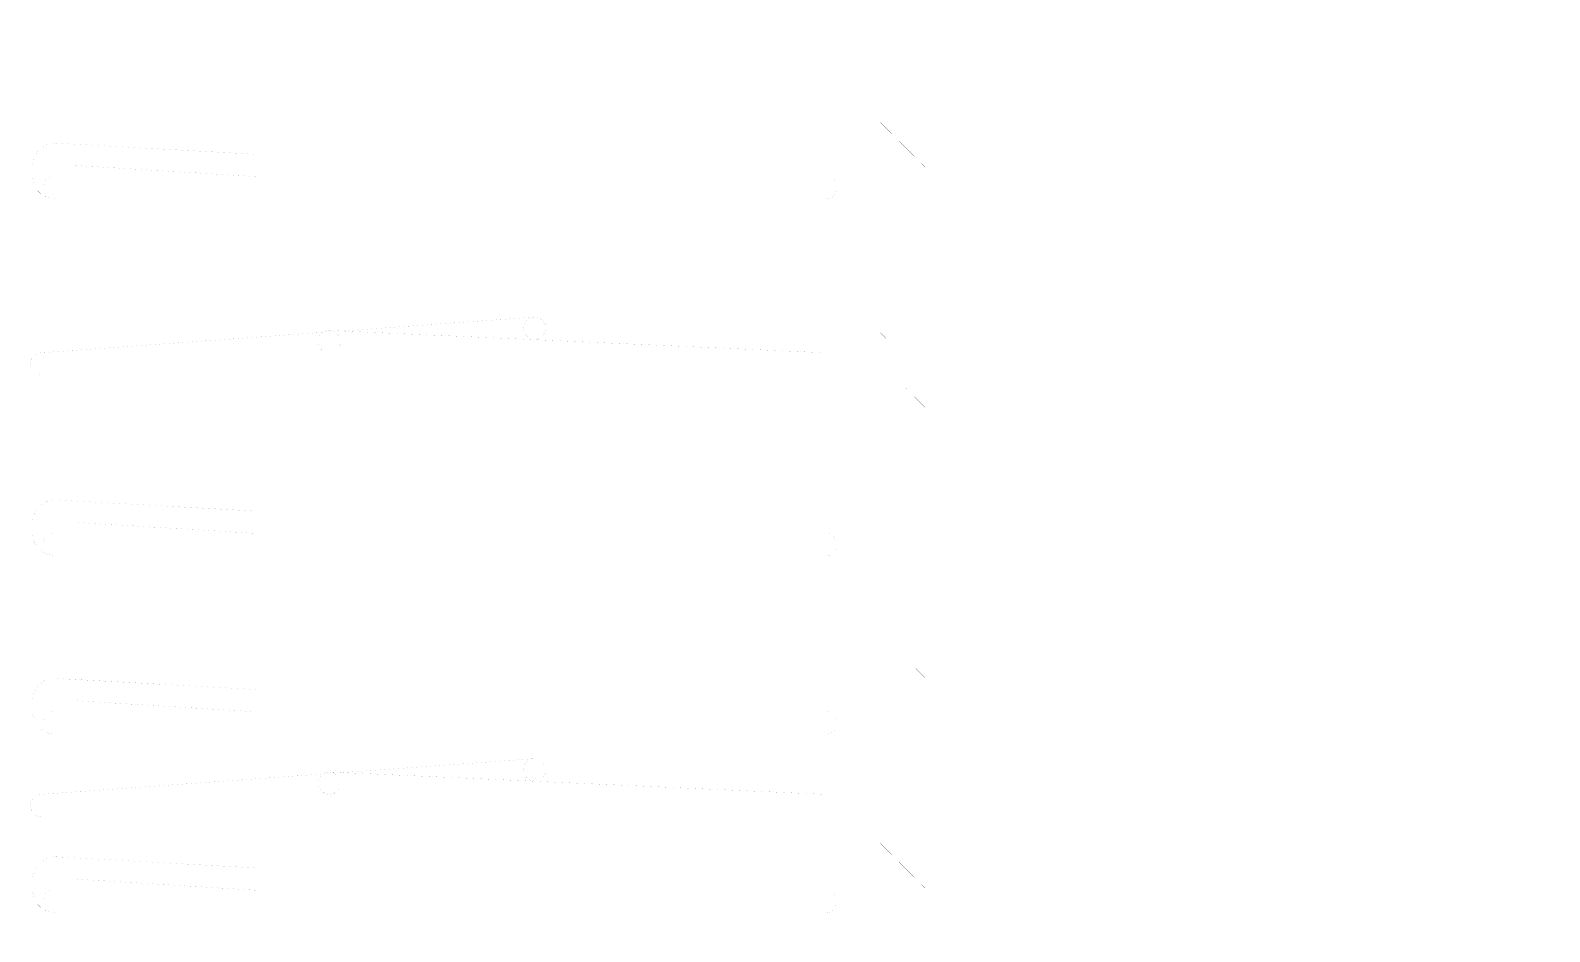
# Model space of a CAD drawing. Header units: millimetres. Extents: x -2171 to 1563, y -1758 to -1505.
# Drawn here: x 1390.03 to 1392.478, y -1602.161 to -1600.708 of the extents above; entities that cross this region are included whole.
import ezdxf

# ---------------------------------------------------------------- set-up
doc = ezdxf.new("R2010")
doc.units = ezdxf.units.MM
doc.layers.add('Tablet', color=7, linetype='Continuous', true_color=0x0180ff)

msp = doc.modelspace()

# ---------------------------------------------------------------- linework, layer by layer
at = {"layer": 'Tablet', "color": 96, "true_color": 0x018001, "const_width": 0.0000431}
for points in [[(1390.7079, -1592.7682), (1390.7079, -1603.5495), (1390.654, -1603.5495), (1390.654, -1592.7682)], [(1390.1598, -1592.9888), (1390.1598, -1603.5495), (1390.088, -1603.5495), (1390.088, -1592.9849)], [(1391.2739, -1592.989), (1391.2739, -1603.5495), (1391.202, -1603.5495), (1391.202, -1592.989)]]:
    msp.add_lwpolyline(points, dxfattribs=at)
at = {"layer": 'Tablet', "color": 150, "true_color": 0x0180ff}
msp.add_lwpolyline([(1391.3997, -1603.5495, 0.0000431, 0.0000431, 0), (1391.3997, -1593.3792, 0.0000431, 0.0000431, 0), (1392.4778, -1593.3792, 0.0000431, 0.0000431, 0), (1392.4778, -1593.4511, 0.0000431, 0.0000431, 0), (1391.4716, -1593.4511, 0.0000431, 0.0000431, 0), (1391.4716, -1603.5495, 0.0000431, 0.0000431, 0)], format="xyseb", close=True, dxfattribs=at)
at = {"layer": 'Tablet', "color": 96, "true_color": 0x018001}
for points in [[(1391.3997, -1600.7115, 0.0000431, 0.0000431, 0), (1391.4716, -1600.7834, 0.0000431, 0.0000431, 0)], [(1391.4542, -1600.7176, 0.0000431, 0.0000431, 0), (1391.4716, -1600.7349, 0.0000431, 0.0000431, 0)], [(1391.4058, -1600.766, 0.0000431, 0.0000431, 0), (1391.43, -1600.7902, 0.0000431, 0.0000431, 0)], [(1391.3997, -1600.8083, 0.0000431, 0.0000431, 0), (1391.4716, -1600.8802, 0.0000431, 0.0000431, 0)], [(1391.4421, -1600.8023, 0.0000431, 0.0000431, 0), (1391.4663, -1600.8265, 0.0000431, 0.0000431, 0)], [(1391.3997, -1600.8567, 0.0000431, 0.0000431, 0), (1391.4179, -1600.8749, 0.0000431, 0.0000431, 0)], [(1390.052, -1600.962, 0.0000431, 0.0000431, 0), (1390.052, -1600.9584, 0.0000431, 0.0000431, 0), (1390.0522, -1600.9559, 0.0000431, 0.0000431, 0), (1390.0529, -1600.9535, 0.0000431, 0.0000431, 0), (1390.054, -1600.9512, 0.0000431, 0.0000431, 0), (1390.0554, -1600.9492, 0.0000431, 0.0000431, 0), (1390.0572, -1600.9474, 0.0000431, 0.0000431, 0), (1390.0592, -1600.9459, 0.0000431, 0.0000431, 0), (1390.0615, -1600.9449, 0.0000431, 0.0000431, 0), (1390.0639, -1600.9442, 0.0000431, 0.0000431, 0), (1390.0664, -1600.944, 0.0000431, 0.0000431, 0), (1391.3134, -1600.944, 0.0000431, 0.0000431, 0), (1391.3159, -1600.9442, 0.0000431, 0.0000431, 0), (1391.3184, -1600.9449, 0.0000431, 0.0000431, 0), (1391.3206, -1600.9459, 0.0000431, 0.0000431, 0), (1391.3227, -1600.9474, 0.0000431, 0.0000431, 0), (1391.3244, -1600.9492, 0.0000431, 0.0000431, 0), (1391.3259, -1600.9512, 0.0000431, 0.0000431, 0), (1391.3269, -1600.9535, 0.0000431, 0.0000431, 0), (1391.3276, -1600.9559, 0.0000431, 0.0000431, 0), (1391.3278, -1600.9584, 0.0000431, 0.0000431, 0), (1391.3278, -1600.9656, 0.0000431, 0.0000431, 0), (1391.3276, -1600.9681, 0.0000431, 0.0000431, 0), (1391.3269, -1600.9705, 0.0000431, 0.0000431, 0), (1391.3259, -1600.9728, 0.0000431, 0.0000431, 0), (1391.3244, -1600.9748, 0.0000431, 0.0000431, 0), (1391.3227, -1600.9766, 0.0000431, 0.0000431, 0), (1391.3206, -1600.978, 0.0000431, 0.0000431, 0), (1391.3184, -1600.9791, 0.0000431, 0.0000431, 0), (1391.3159, -1600.9797, 0.0000431, 0.0000431, 0), (1391.3134, -1600.98, 0.0000431, 0.0000431, 0), (1390.07, -1600.98, 0.0000431, 0.0000431, 0), (1390.0638, -1600.9794, 0.0000431, 0.0000431, 0), (1390.0577, -1600.9778, 0.0000431, 0.0000431, 0), (1390.052, -1600.9751, 0.0000431, 0.0000431, 0), (1390.0469, -1600.9715, 0.0000431, 0.0000431, 0), (1390.0425, -1600.9671, 0.0000431, 0.0000431, 0), (1390.0389, -1600.962, 0.0000431, 0.0000431, 0), (1390.0362, -1600.9563, 0.0000431, 0.0000431, 0), (1390.0346, -1600.9503, 0.0000431, 0.0000431, 0), (1390.0341, -1600.944, 0.0000431, 0.0000431, 0), (1390.0341, -1600.9261, 0.0000431, 0.0000431, 0), (1390.0346, -1600.9198, 0.0000431, 0.0000431, 0), (1390.0362, -1600.9138, 0.0000431, 0.0000431, 0), (1390.0389, -1600.9081, 0.0000431, 0.0000431, 0), (1390.0425, -1600.903, 0.0000431, 0.0000431, 0), (1390.0469, -1600.8985, 0.0000431, 0.0000431, 0), (1390.052, -1600.8949, 0.0000431, 0.0000431, 0), (1390.0577, -1600.8923, 0.0000431, 0.0000431, 0), (1390.0638, -1600.8907, 0.0000431, 0.0000431, 0), (1390.07, -1600.8901, 0.0000431, 0.0000431, 0), (1390.3934, -1600.9081, 0.0000431, 0.0000431, 0), (1390.3934, -1600.944, 0.0000431, 0.0000431, 0), (1390.1023, -1600.9261, 0.0000431, 0.0000431, 0)], [(1391.3997, -1600.9051, 0.0000431, 0.0000431, 0), (1391.4716, -1600.977, 0.0000431, 0.0000431, 0)], [(1391.43, -1600.887, 0.0000431, 0.0000431, 0), (1391.4542, -1600.9112, 0.0000431, 0.0000431, 0)], [(1391.4663, -1600.9233, 0.0000431, 0.0000431, 0), (1391.4716, -1600.9286, 0.0000431, 0.0000431, 0)], [(1391.3997, -1600.9535, 0.0000431, 0.0000431, 0), (1391.4058, -1600.9596, 0.0000431, 0.0000431, 0)], [(1391.4179, -1600.9717, 0.0000431, 0.0000431, 0), (1391.4421, -1600.9959, 0.0000431, 0.0000431, 0)], [(1391.3997, -1601.0019, 0.0000431, 0.0000431, 0), (1391.4716, -1601.0738, 0.0000431, 0.0000431, 0)], [(1391.4542, -1601.008, 0.0000431, 0.0000431, 0), (1391.4716, -1601.0254, 0.0000431, 0.0000431, 0)], [(1391.4058, -1601.0564, 0.0000431, 0.0000431, 0), (1391.43, -1601.0806, 0.0000431, 0.0000431, 0)], [(1391.3997, -1601.0988, 0.0000431, 0.0000431, 0), (1391.4716, -1601.1706, 0.0000431, 0.0000431, 0)], [(1391.4421, -1601.0927, 0.0000431, 0.0000431, 0), (1391.4663, -1601.1169, 0.0000431, 0.0000431, 0)], [(1391.3997, -1601.1472, 0.0000431, 0.0000431, 0), (1391.4179, -1601.1653, 0.0000431, 0.0000431, 0)], [(1390.8427, -1601.1704, 0.0000431, 0.0000431, 0), (1390.5322, -1601.1929, 0.0000431, 0.0000431, 0)], [(1390.8606, -1601.1884, 0.0000431, 0.0000431, 0), (1390.8603, -1601.1919, 0.0000431, 0.0000431, 0), (1390.8593, -1601.1953, 0.0000431, 0.0000431, 0), (1390.8576, -1601.1984, 0.0000431, 0.0000431, 0), (1390.8554, -1601.2011, 0.0000431, 0.0000431, 0), (1390.8526, -1601.2033, 0.0000431, 0.0000431, 0), (1390.8495, -1601.205, 0.0000431, 0.0000431, 0), (1390.8462, -1601.206, 0.0000431, 0.0000431, 0), (1390.8427, -1601.2064, 0.0000431, 0.0000431, 0), (1390.8391, -1601.206, 0.0000431, 0.0000431, 0), (1390.8358, -1601.205, 0.0000431, 0.0000431, 0), (1390.8327, -1601.2033, 0.0000431, 0.0000431, 0), (1390.8299, -1601.2011, 0.0000431, 0.0000431, 0), (1390.8277, -1601.1984, 0.0000431, 0.0000431, 0), (1390.8261, -1601.1953, 0.0000431, 0.0000431, 0), (1390.825, -1601.1919, 0.0000431, 0.0000431, 0), (1390.8247, -1601.1884, 0.0000431, 0.0000431, 0), (1390.825, -1601.1849, 0.0000431, 0.0000431, 0), (1390.8261, -1601.1815, 0.0000431, 0.0000431, 0), (1390.8277, -1601.1784, 0.0000431, 0.0000431, 0), (1390.8299, -1601.1757, 0.0000431, 0.0000431, 0), (1390.8327, -1601.1735, 0.0000431, 0.0000431, 0), (1390.8358, -1601.1718, 0.0000431, 0.0000431, 0), (1390.8391, -1601.1708, 0.0000431, 0.0000431, 0), (1390.8427, -1601.1704, 0.0000431, 0.0000431, 0), (1390.8462, -1601.1708, 0.0000431, 0.0000431, 0), (1390.8495, -1601.1718, 0.0000431, 0.0000431, 0), (1390.8526, -1601.1735, 0.0000431, 0.0000431, 0), (1390.8554, -1601.1757, 0.0000431, 0.0000431, 0), (1390.8576, -1601.1784, 0.0000431, 0.0000431, 0), (1390.8593, -1601.1815, 0.0000431, 0.0000431, 0), (1390.8603, -1601.1849, 0.0000431, 0.0000431, 0), (1390.8606, -1601.1884, 0.0000431, 0.0000431, 0)], [(1390.5019, -1601.1951, 0.0000431, 0.0000431, 0), (1390.0484, -1601.2279, 0.0000431, 0.0000431, 0)], [(1390.53, -1601.21, 0.0000431, 0.0000431, 0), (1390.5297, -1601.2135, 0.0000431, 0.0000431, 0), (1390.5286, -1601.2168, 0.0000431, 0.0000431, 0), (1390.527, -1601.2199, 0.0000431, 0.0000431, 0), (1390.5247, -1601.2227, 0.0000431, 0.0000431, 0), (1390.522, -1601.2249, 0.0000431, 0.0000431, 0), (1390.5189, -1601.2266, 0.0000431, 0.0000431, 0), (1390.5155, -1601.2276, 0.0000431, 0.0000431, 0), (1390.512, -1601.2279, 0.0000431, 0.0000431, 0), (1390.5085, -1601.2276, 0.0000431, 0.0000431, 0), (1390.5052, -1601.2266, 0.0000431, 0.0000431, 0), (1390.502, -1601.2249, 0.0000431, 0.0000431, 0), (1390.4993, -1601.2227, 0.0000431, 0.0000431, 0), (1390.4971, -1601.2199, 0.0000431, 0.0000431, 0), (1390.4954, -1601.2168, 0.0000431, 0.0000431, 0), (1390.4944, -1601.2135, 0.0000431, 0.0000431, 0), (1390.4941, -1601.21, 0.0000431, 0.0000431, 0), (1390.4944, -1601.2065, 0.0000431, 0.0000431, 0), (1390.4954, -1601.2031, 0.0000431, 0.0000431, 0), (1390.4971, -1601.2, 0.0000431, 0.0000431, 0), (1390.4993, -1601.1973, 0.0000431, 0.0000431, 0), (1390.502, -1601.195, 0.0000431, 0.0000431, 0), (1390.5052, -1601.1934, 0.0000431, 0.0000431, 0), (1390.5085, -1601.1923, 0.0000431, 0.0000431, 0), (1390.512, -1601.192, 0.0000431, 0.0000431, 0), (1390.5155, -1601.1923, 0.0000431, 0.0000431, 0), (1390.5189, -1601.1934, 0.0000431, 0.0000431, 0), (1390.522, -1601.195, 0.0000431, 0.0000431, 0), (1390.5247, -1601.1973, 0.0000431, 0.0000431, 0), (1390.527, -1601.2, 0.0000431, 0.0000431, 0), (1390.5286, -1601.2031, 0.0000431, 0.0000431, 0), (1390.5297, -1601.2065, 0.0000431, 0.0000431, 0), (1390.53, -1601.21, 0.0000431, 0.0000431, 0)], [(1390.512, -1601.192, 0.0000431, 0.0000431, 0), (1391.3098, -1601.2279, 0.0000431, 0.0000431, 0)], [(1391.3997, -1601.1956, 0.0000431, 0.0000431, 0), (1391.4716, -1601.2674, 0.0000431, 0.0000431, 0)], [(1391.43, -1601.1774, 0.0000431, 0.0000431, 0), (1391.4542, -1601.2016, 0.0000431, 0.0000431, 0)], [(1391.4663, -1601.2137, 0.0000431, 0.0000431, 0), (1391.4716, -1601.219, 0.0000431, 0.0000431, 0)], [(1391.3997, -1601.244, 0.0000431, 0.0000431, 0), (1391.4058, -1601.2501, 0.0000431, 0.0000431, 0)], [(1391.4179, -1601.2622, 0.0000431, 0.0000431, 0), (1391.4421, -1601.2864, 0.0000431, 0.0000431, 0)], [(1391.3997, -1601.2924, 0.0000431, 0.0000431, 0), (1391.4716, -1601.3643, 0.0000431, 0.0000431, 0)], [(1391.4542, -1601.2985, 0.0000431, 0.0000431, 0), (1391.4716, -1601.3159, 0.0000431, 0.0000431, 0)], [(1391.4058, -1601.3469, 0.0000431, 0.0000431, 0), (1391.43, -1601.3711, 0.0000431, 0.0000431, 0)], [(1391.3997, -1601.3892, 0.0000431, 0.0000431, 0), (1391.4716, -1601.4611, 0.0000431, 0.0000431, 0)], [(1391.4421, -1601.3832, 0.0000431, 0.0000431, 0), (1391.4663, -1601.4074, 0.0000431, 0.0000431, 0)], [(1391.3997, -1601.4376, 0.0000431, 0.0000431, 0), (1391.4179, -1601.4558, 0.0000431, 0.0000431, 0)], [(1390.052, -1601.537, 0.0000431, 0.0000431, 0), (1390.052, -1601.5334, 0.0000431, 0.0000431, 0), (1390.0522, -1601.5309, 0.0000431, 0.0000431, 0), (1390.0529, -1601.5285, 0.0000431, 0.0000431, 0), (1390.054, -1601.5262, 0.0000431, 0.0000431, 0), (1390.0554, -1601.5242, 0.0000431, 0.0000431, 0), (1390.0572, -1601.5224, 0.0000431, 0.0000431, 0), (1390.0592, -1601.5209, 0.0000431, 0.0000431, 0), (1390.0615, -1601.5199, 0.0000431, 0.0000431, 0), (1390.0639, -1601.5192, 0.0000431, 0.0000431, 0), (1390.0664, -1601.519, 0.0000431, 0.0000431, 0), (1391.3134, -1601.519, 0.0000431, 0.0000431, 0), (1391.3159, -1601.5192, 0.0000431, 0.0000431, 0), (1391.3184, -1601.5199, 0.0000431, 0.0000431, 0), (1391.3206, -1601.5209, 0.0000431, 0.0000431, 0), (1391.3227, -1601.5224, 0.0000431, 0.0000431, 0), (1391.3244, -1601.5242, 0.0000431, 0.0000431, 0), (1391.3259, -1601.5262, 0.0000431, 0.0000431, 0), (1391.3269, -1601.5285, 0.0000431, 0.0000431, 0), (1391.3276, -1601.5309, 0.0000431, 0.0000431, 0), (1391.3278, -1601.5334, 0.0000431, 0.0000431, 0), (1391.3278, -1601.5406, 0.0000431, 0.0000431, 0), (1391.3276, -1601.5431, 0.0000431, 0.0000431, 0), (1391.3269, -1601.5455, 0.0000431, 0.0000431, 0), (1391.3259, -1601.5478, 0.0000431, 0.0000431, 0), (1391.3244, -1601.5498, 0.0000431, 0.0000431, 0), (1391.3227, -1601.5516, 0.0000431, 0.0000431, 0), (1391.3206, -1601.553, 0.0000431, 0.0000431, 0), (1391.3184, -1601.5541, 0.0000431, 0.0000431, 0), (1391.3159, -1601.5547, 0.0000431, 0.0000431, 0), (1391.3134, -1601.555, 0.0000431, 0.0000431, 0), (1390.07, -1601.555, 0.0000431, 0.0000431, 0), (1390.0638, -1601.5544, 0.0000431, 0.0000431, 0), (1390.0577, -1601.5528, 0.0000431, 0.0000431, 0), (1390.052, -1601.5501, 0.0000431, 0.0000431, 0), (1390.0469, -1601.5465, 0.0000431, 0.0000431, 0), (1390.0425, -1601.5421, 0.0000431, 0.0000431, 0), (1390.0389, -1601.537, 0.0000431, 0.0000431, 0), (1390.0362, -1601.5313, 0.0000431, 0.0000431, 0), (1390.0346, -1601.5253, 0.0000431, 0.0000431, 0), (1390.0341, -1601.519, 0.0000431, 0.0000431, 0), (1390.0341, -1601.5011, 0.0000431, 0.0000431, 0), (1390.0346, -1601.4948, 0.0000431, 0.0000431, 0), (1390.0362, -1601.4888, 0.0000431, 0.0000431, 0), (1390.0389, -1601.4831, 0.0000431, 0.0000431, 0), (1390.0425, -1601.478, 0.0000431, 0.0000431, 0), (1390.0469, -1601.4735, 0.0000431, 0.0000431, 0), (1390.052, -1601.4699, 0.0000431, 0.0000431, 0), (1390.0577, -1601.4673, 0.0000431, 0.0000431, 0), (1390.0638, -1601.4657, 0.0000431, 0.0000431, 0), (1390.07, -1601.4651, 0.0000431, 0.0000431, 0), (1390.3934, -1601.4831, 0.0000431, 0.0000431, 0), (1390.3934, -1601.519, 0.0000431, 0.0000431, 0), (1390.1023, -1601.5011, 0.0000431, 0.0000431, 0)], [(1391.43, -1601.4679, 0.0000431, 0.0000431, 0), (1391.4542, -1601.4921, 0.0000431, 0.0000431, 0)], [(1391.3997, -1601.486, 0.0000431, 0.0000431, 0), (1391.4716, -1601.5579, 0.0000431, 0.0000431, 0)], [(1391.4663, -1601.5042, 0.0000431, 0.0000431, 0), (1391.4716, -1601.5095, 0.0000431, 0.0000431, 0)], [(1391.3997, -1601.5344, 0.0000431, 0.0000431, 0), (1391.4058, -1601.5405, 0.0000431, 0.0000431, 0)], [(1391.4179, -1601.5526, 0.0000431, 0.0000431, 0), (1391.4421, -1601.5768, 0.0000431, 0.0000431, 0)], [(1391.3997, -1601.5828, 0.0000431, 0.0000431, 0), (1391.4716, -1601.6547, 0.0000431, 0.0000431, 0)], [(1391.4542, -1601.5889, 0.0000431, 0.0000431, 0), (1391.4716, -1601.6063, 0.0000431, 0.0000431, 0)], [(1391.4058, -1601.6373, 0.0000431, 0.0000431, 0), (1391.43, -1601.6615, 0.0000431, 0.0000431, 0)], [(1391.3997, -1601.6797, 0.0000431, 0.0000431, 0), (1391.4716, -1601.7515, 0.0000431, 0.0000431, 0)], [(1391.4421, -1601.6736, 0.0000431, 0.0000431, 0), (1391.4663, -1601.6978, 0.0000431, 0.0000431, 0)], [(1391.3997, -1601.7281, 0.0000431, 0.0000431, 0), (1391.4179, -1601.7462, 0.0000431, 0.0000431, 0)], [(1390.052, -1601.8245, 0.0000431, 0.0000431, 0), (1390.052, -1601.8209, 0.0000431, 0.0000431, 0), (1390.0522, -1601.8184, 0.0000431, 0.0000431, 0), (1390.0529, -1601.816, 0.0000431, 0.0000431, 0), (1390.054, -1601.8137, 0.0000431, 0.0000431, 0), (1390.0554, -1601.8117, 0.0000431, 0.0000431, 0), (1390.0572, -1601.8099, 0.0000431, 0.0000431, 0), (1390.0592, -1601.8084, 0.0000431, 0.0000431, 0), (1390.0615, -1601.8074, 0.0000431, 0.0000431, 0), (1390.0639, -1601.8067, 0.0000431, 0.0000431, 0), (1390.0664, -1601.8065, 0.0000431, 0.0000431, 0), (1391.3134, -1601.8065, 0.0000431, 0.0000431, 0), (1391.3159, -1601.8067, 0.0000431, 0.0000431, 0), (1391.3184, -1601.8074, 0.0000431, 0.0000431, 0), (1391.3206, -1601.8084, 0.0000431, 0.0000431, 0), (1391.3227, -1601.8099, 0.0000431, 0.0000431, 0), (1391.3244, -1601.8117, 0.0000431, 0.0000431, 0), (1391.3259, -1601.8137, 0.0000431, 0.0000431, 0), (1391.3269, -1601.816, 0.0000431, 0.0000431, 0), (1391.3276, -1601.8184, 0.0000431, 0.0000431, 0), (1391.3278, -1601.8209, 0.0000431, 0.0000431, 0), (1391.3278, -1601.8281, 0.0000431, 0.0000431, 0), (1391.3276, -1601.8306, 0.0000431, 0.0000431, 0), (1391.3269, -1601.833, 0.0000431, 0.0000431, 0), (1391.3259, -1601.8353, 0.0000431, 0.0000431, 0), (1391.3244, -1601.8373, 0.0000431, 0.0000431, 0), (1391.3227, -1601.8391, 0.0000431, 0.0000431, 0), (1391.3206, -1601.8405, 0.0000431, 0.0000431, 0), (1391.3184, -1601.8416, 0.0000431, 0.0000431, 0), (1391.3159, -1601.8422, 0.0000431, 0.0000431, 0), (1391.3134, -1601.8425, 0.0000431, 0.0000431, 0), (1390.07, -1601.8425, 0.0000431, 0.0000431, 0), (1390.0638, -1601.8419, 0.0000431, 0.0000431, 0), (1390.0577, -1601.8403, 0.0000431, 0.0000431, 0), (1390.052, -1601.8376, 0.0000431, 0.0000431, 0), (1390.0469, -1601.834, 0.0000431, 0.0000431, 0), (1390.0425, -1601.8296, 0.0000431, 0.0000431, 0), (1390.0389, -1601.8245, 0.0000431, 0.0000431, 0), (1390.0362, -1601.8188, 0.0000431, 0.0000431, 0), (1390.0346, -1601.8128, 0.0000431, 0.0000431, 0), (1390.0341, -1601.8065, 0.0000431, 0.0000431, 0), (1390.0341, -1601.7886, 0.0000431, 0.0000431, 0), (1390.0346, -1601.7823, 0.0000431, 0.0000431, 0), (1390.0362, -1601.7763, 0.0000431, 0.0000431, 0), (1390.0389, -1601.7706, 0.0000431, 0.0000431, 0), (1390.0425, -1601.7654, 0.0000431, 0.0000431, 0), (1390.0469, -1601.761, 0.0000431, 0.0000431, 0), (1390.052, -1601.7574, 0.0000431, 0.0000431, 0), (1390.0577, -1601.7548, 0.0000431, 0.0000431, 0), (1390.0638, -1601.7532, 0.0000431, 0.0000431, 0), (1390.07, -1601.7526, 0.0000431, 0.0000431, 0), (1390.3934, -1601.7706, 0.0000431, 0.0000431, 0), (1390.3934, -1601.8065, 0.0000431, 0.0000431, 0), (1390.1023, -1601.7886, 0.0000431, 0.0000431, 0)], [(1391.43, -1601.7583, 0.0000431, 0.0000431, 0), (1391.4542, -1601.7826, 0.0000431, 0.0000431, 0)], [(1391.3997, -1601.7765, 0.0000431, 0.0000431, 0), (1391.4716, -1601.8484, 0.0000431, 0.0000431, 0)], [(1391.4663, -1601.7947, 0.0000431, 0.0000431, 0), (1391.4716, -1601.7999, 0.0000431, 0.0000431, 0)], [(1391.3997, -1601.8249, 0.0000431, 0.0000431, 0), (1391.4058, -1601.831, 0.0000431, 0.0000431, 0)], [(1391.4179, -1601.8431, 0.0000431, 0.0000431, 0), (1391.4421, -1601.8673, 0.0000431, 0.0000431, 0)], [(1390.8427, -1601.882, 0.0000431, 0.0000431, 0), (1390.5322, -1601.9045, 0.0000431, 0.0000431, 0)], [(1390.8606, -1601.9, 0.0000431, 0.0000431, 0), (1390.8603, -1601.9035, 0.0000431, 0.0000431, 0), (1390.8593, -1601.9068, 0.0000431, 0.0000431, 0), (1390.8576, -1601.9099, 0.0000431, 0.0000431, 0), (1390.8554, -1601.9127, 0.0000431, 0.0000431, 0), (1390.8526, -1601.9149, 0.0000431, 0.0000431, 0), (1390.8495, -1601.9166, 0.0000431, 0.0000431, 0), (1390.8462, -1601.9176, 0.0000431, 0.0000431, 0), (1390.8427, -1601.9179, 0.0000431, 0.0000431, 0), (1390.8391, -1601.9176, 0.0000431, 0.0000431, 0), (1390.8358, -1601.9166, 0.0000431, 0.0000431, 0), (1390.8327, -1601.9149, 0.0000431, 0.0000431, 0), (1390.8299, -1601.9127, 0.0000431, 0.0000431, 0), (1390.8277, -1601.9099, 0.0000431, 0.0000431, 0), (1390.8261, -1601.9068, 0.0000431, 0.0000431, 0), (1390.825, -1601.9035, 0.0000431, 0.0000431, 0), (1390.8247, -1601.9, 0.0000431, 0.0000431, 0), (1390.825, -1601.8965, 0.0000431, 0.0000431, 0), (1390.8261, -1601.8931, 0.0000431, 0.0000431, 0), (1390.8277, -1601.89, 0.0000431, 0.0000431, 0), (1390.8299, -1601.8873, 0.0000431, 0.0000431, 0), (1390.8327, -1601.885, 0.0000431, 0.0000431, 0), (1390.8358, -1601.8834, 0.0000431, 0.0000431, 0), (1390.8391, -1601.8823, 0.0000431, 0.0000431, 0), (1390.8427, -1601.882, 0.0000431, 0.0000431, 0), (1390.8462, -1601.8823, 0.0000431, 0.0000431, 0), (1390.8495, -1601.8834, 0.0000431, 0.0000431, 0), (1390.8526, -1601.885, 0.0000431, 0.0000431, 0), (1390.8554, -1601.8873, 0.0000431, 0.0000431, 0), (1390.8576, -1601.89, 0.0000431, 0.0000431, 0), (1390.8593, -1601.8931, 0.0000431, 0.0000431, 0), (1390.8603, -1601.8965, 0.0000431, 0.0000431, 0), (1390.8606, -1601.9, 0.0000431, 0.0000431, 0)], [(1391.3997, -1601.8733, 0.0000431, 0.0000431, 0), (1391.4716, -1601.9452, 0.0000431, 0.0000431, 0)], [(1391.4542, -1601.8794, 0.0000431, 0.0000431, 0), (1391.4716, -1601.8968, 0.0000431, 0.0000431, 0)], [(1390.5019, -1601.9067, 0.0000431, 0.0000431, 0), (1390.0484, -1601.9395, 0.0000431, 0.0000431, 0)], [(1390.53, -1601.9215, 0.0000431, 0.0000431, 0), (1390.5297, -1601.925, 0.0000431, 0.0000431, 0), (1390.5286, -1601.9284, 0.0000431, 0.0000431, 0), (1390.527, -1601.9315, 0.0000431, 0.0000431, 0), (1390.5247, -1601.9342, 0.0000431, 0.0000431, 0), (1390.522, -1601.9365, 0.0000431, 0.0000431, 0), (1390.5189, -1601.9381, 0.0000431, 0.0000431, 0), (1390.5155, -1601.9391, 0.0000431, 0.0000431, 0), (1390.512, -1601.9395, 0.0000431, 0.0000431, 0), (1390.5085, -1601.9391, 0.0000431, 0.0000431, 0), (1390.5052, -1601.9381, 0.0000431, 0.0000431, 0), (1390.502, -1601.9365, 0.0000431, 0.0000431, 0), (1390.4993, -1601.9342, 0.0000431, 0.0000431, 0), (1390.4971, -1601.9315, 0.0000431, 0.0000431, 0), (1390.4954, -1601.9284, 0.0000431, 0.0000431, 0), (1390.4944, -1601.925, 0.0000431, 0.0000431, 0), (1390.4941, -1601.9215, 0.0000431, 0.0000431, 0), (1390.4944, -1601.918, 0.0000431, 0.0000431, 0), (1390.4954, -1601.9146, 0.0000431, 0.0000431, 0), (1390.4971, -1601.9115, 0.0000431, 0.0000431, 0), (1390.4993, -1601.9088, 0.0000431, 0.0000431, 0), (1390.502, -1601.9066, 0.0000431, 0.0000431, 0), (1390.5052, -1601.9049, 0.0000431, 0.0000431, 0), (1390.5085, -1601.9039, 0.0000431, 0.0000431, 0), (1390.512, -1601.9035, 0.0000431, 0.0000431, 0), (1390.5155, -1601.9039, 0.0000431, 0.0000431, 0), (1390.5189, -1601.9049, 0.0000431, 0.0000431, 0), (1390.522, -1601.9066, 0.0000431, 0.0000431, 0), (1390.5247, -1601.9088, 0.0000431, 0.0000431, 0), (1390.527, -1601.9115, 0.0000431, 0.0000431, 0), (1390.5286, -1601.9146, 0.0000431, 0.0000431, 0), (1390.5297, -1601.918, 0.0000431, 0.0000431, 0), (1390.53, -1601.9215, 0.0000431, 0.0000431, 0)], [(1390.512, -1601.9035, 0.0000431, 0.0000431, 0), (1391.3098, -1601.9395, 0.0000431, 0.0000431, 0)], [(1391.4058, -1601.9278, 0.0000431, 0.0000431, 0), (1391.43, -1601.952, 0.0000431, 0.0000431, 0)], [(1391.3997, -1601.9701, 0.0000431, 0.0000431, 0), (1391.4716, -1602.042, 0.0000431, 0.0000431, 0)], [(1391.4421, -1601.9641, 0.0000431, 0.0000431, 0), (1391.4663, -1601.9883, 0.0000431, 0.0000431, 0)], [(1391.3997, -1602.0185, 0.0000431, 0.0000431, 0), (1391.4179, -1602.0367, 0.0000431, 0.0000431, 0)], [(1390.052, -1602.112, 0.0000431, 0.0000431, 0), (1390.052, -1602.1084, 0.0000431, 0.0000431, 0), (1390.0522, -1602.1059, 0.0000431, 0.0000431, 0), (1390.0529, -1602.1035, 0.0000431, 0.0000431, 0), (1390.054, -1602.1012, 0.0000431, 0.0000431, 0), (1390.0554, -1602.0992, 0.0000431, 0.0000431, 0), (1390.0572, -1602.0974, 0.0000431, 0.0000431, 0), (1390.0592, -1602.0959, 0.0000431, 0.0000431, 0), (1390.0615, -1602.0949, 0.0000431, 0.0000431, 0), (1390.0639, -1602.0942, 0.0000431, 0.0000431, 0), (1390.0664, -1602.094, 0.0000431, 0.0000431, 0), (1391.3134, -1602.094, 0.0000431, 0.0000431, 0), (1391.3159, -1602.0942, 0.0000431, 0.0000431, 0), (1391.3184, -1602.0949, 0.0000431, 0.0000431, 0), (1391.3206, -1602.0959, 0.0000431, 0.0000431, 0), (1391.3227, -1602.0974, 0.0000431, 0.0000431, 0), (1391.3244, -1602.0992, 0.0000431, 0.0000431, 0), (1391.3259, -1602.1012, 0.0000431, 0.0000431, 0), (1391.3269, -1602.1035, 0.0000431, 0.0000431, 0), (1391.3276, -1602.1059, 0.0000431, 0.0000431, 0), (1391.3278, -1602.1084, 0.0000431, 0.0000431, 0), (1391.3278, -1602.1156, 0.0000431, 0.0000431, 0), (1391.3276, -1602.1181, 0.0000431, 0.0000431, 0), (1391.3269, -1602.1205, 0.0000431, 0.0000431, 0), (1391.3259, -1602.1228, 0.0000431, 0.0000431, 0), (1391.3244, -1602.1248, 0.0000431, 0.0000431, 0), (1391.3227, -1602.1266, 0.0000431, 0.0000431, 0), (1391.3206, -1602.128, 0.0000431, 0.0000431, 0), (1391.3184, -1602.1291, 0.0000431, 0.0000431, 0), (1391.3159, -1602.1297, 0.0000431, 0.0000431, 0), (1391.3134, -1602.13, 0.0000431, 0.0000431, 0), (1390.07, -1602.13, 0.0000431, 0.0000431, 0), (1390.0638, -1602.1294, 0.0000431, 0.0000431, 0), (1390.0577, -1602.1278, 0.0000431, 0.0000431, 0), (1390.052, -1602.1251, 0.0000431, 0.0000431, 0), (1390.0469, -1602.1215, 0.0000431, 0.0000431, 0), (1390.0425, -1602.1171, 0.0000431, 0.0000431, 0), (1390.0389, -1602.112, 0.0000431, 0.0000431, 0), (1390.0362, -1602.1063, 0.0000431, 0.0000431, 0), (1390.0346, -1602.1003, 0.0000431, 0.0000431, 0), (1390.0341, -1602.094, 0.0000431, 0.0000431, 0), (1390.0341, -1602.076, 0.0000431, 0.0000431, 0), (1390.0346, -1602.0698, 0.0000431, 0.0000431, 0), (1390.0362, -1602.0638, 0.0000431, 0.0000431, 0), (1390.0389, -1602.0581, 0.0000431, 0.0000431, 0), (1390.0425, -1602.0529, 0.0000431, 0.0000431, 0), (1390.0469, -1602.0485, 0.0000431, 0.0000431, 0), (1390.052, -1602.0449, 0.0000431, 0.0000431, 0), (1390.0577, -1602.0423, 0.0000431, 0.0000431, 0), (1390.0638, -1602.0407, 0.0000431, 0.0000431, 0), (1390.07, -1602.0401, 0.0000431, 0.0000431, 0), (1390.3934, -1602.0581, 0.0000431, 0.0000431, 0), (1390.3934, -1602.094, 0.0000431, 0.0000431, 0), (1390.1023, -1602.076, 0.0000431, 0.0000431, 0)], [(1391.43, -1602.0488, 0.0000431, 0.0000431, 0), (1391.4542, -1602.073, 0.0000431, 0.0000431, 0)], [(1391.3997, -1602.0669, 0.0000431, 0.0000431, 0), (1391.4716, -1602.1388, 0.0000431, 0.0000431, 0)], [(1391.4663, -1602.0851, 0.0000431, 0.0000431, 0), (1391.4716, -1602.0904, 0.0000431, 0.0000431, 0)], [(1391.3997, -1602.1153, 0.0000431, 0.0000431, 0), (1391.4058, -1602.1214, 0.0000431, 0.0000431, 0)], [(1391.4179, -1602.1335, 0.0000431, 0.0000431, 0), (1391.4421, -1602.1577, 0.0000431, 0.0000431, 0)]]:
    msp.add_lwpolyline(points, format="xyseb", dxfattribs=at)
for points in [[(1391.3062, -1601.2279, 0.0000431, 0.0000431, 0), (1390.0484, -1601.2279, 0.0000431, 0.0000431, 0), (1390.0449, -1601.2283, 0.0000431, 0.0000431, 0), (1390.0416, -1601.2293, 0.0000431, 0.0000431, 0), (1390.0385, -1601.231, 0.0000431, 0.0000431, 0), (1390.0357, -1601.2332, 0.0000431, 0.0000431, 0), (1390.0335, -1601.2359, 0.0000431, 0.0000431, 0), (1390.0318, -1601.239, 0.0000431, 0.0000431, 0), (1390.0308, -1601.2424, 0.0000431, 0.0000431, 0), (1390.0305, -1601.2459, 0.0000431, 0.0000431, 0), (1390.0308, -1601.2494, 0.0000431, 0.0000431, 0), (1390.0318, -1601.2528, 0.0000431, 0.0000431, 0), (1390.0335, -1601.2559, 0.0000431, 0.0000431, 0), (1390.0357, -1601.2586, 0.0000431, 0.0000431, 0), (1390.0385, -1601.2608, 0.0000431, 0.0000431, 0), (1390.0416, -1601.2625, 0.0000431, 0.0000431, 0), (1390.0449, -1601.2635, 0.0000431, 0.0000431, 0), (1390.0484, -1601.2639, 0.0000431, 0.0000431, 0), (1391.3062, -1601.2639, 0.0000431, 0.0000431, 0)], [(1391.3062, -1601.9395, 0.0000431, 0.0000431, 0), (1390.0484, -1601.9395, 0.0000431, 0.0000431, 0), (1390.0449, -1601.9398, 0.0000431, 0.0000431, 0), (1390.0416, -1601.9409, 0.0000431, 0.0000431, 0), (1390.0385, -1601.9425, 0.0000431, 0.0000431, 0), (1390.0357, -1601.9448, 0.0000431, 0.0000431, 0), (1390.0335, -1601.9475, 0.0000431, 0.0000431, 0), (1390.0318, -1601.9506, 0.0000431, 0.0000431, 0), (1390.0308, -1601.954, 0.0000431, 0.0000431, 0), (1390.0305, -1601.9575, 0.0000431, 0.0000431, 0), (1390.0308, -1601.961, 0.0000431, 0.0000431, 0), (1390.0318, -1601.9643, 0.0000431, 0.0000431, 0), (1390.0335, -1601.9674, 0.0000431, 0.0000431, 0), (1390.0357, -1601.9702, 0.0000431, 0.0000431, 0), (1390.0385, -1601.9724, 0.0000431, 0.0000431, 0), (1390.0416, -1601.9741, 0.0000431, 0.0000431, 0), (1390.0449, -1601.9751, 0.0000431, 0.0000431, 0), (1390.0484, -1601.9754, 0.0000431, 0.0000431, 0), (1391.3062, -1601.9754, 0.0000431, 0.0000431, 0)]]:
    msp.add_lwpolyline(points, format="xyseb", close=True, dxfattribs=at)

doc.saveas('drawing.dxf')
